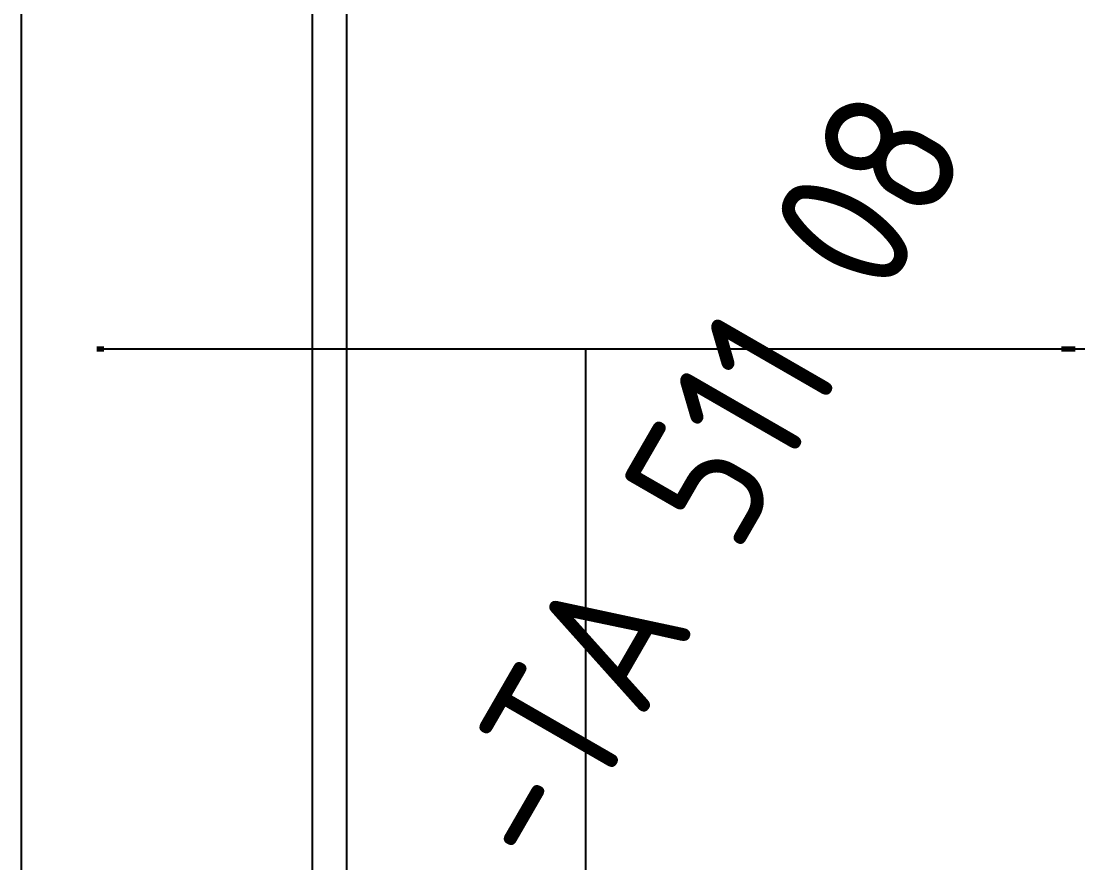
# Model space of a CAD drawing. Header units: millimetres. Extents: x 37984 to 70752, y 14140 to 37584.
# Drawn here: x 39097.2 to 39250.6, y 15524.9 to 15647.2 of the extents above; entities that cross this region are included whole.
import ezdxf
from ezdxf.enums import TextEntityAlignment as Align

# ---------------------------------------------------------------- set-up
doc = ezdxf.new("R2010")
doc.units = ezdxf.units.MM
doc.layers.add('! NO PLOT !', color=7, linetype='Continuous', true_color=0xff75dd, plot=False)
doc.layers.add('000-PI-Oprema', color=30, linetype='Continuous', lineweight=5)
doc.layers.add('000-PI-ORMAR', color=2, linetype='Continuous')
doc.layers.add('000-PI_TEXT', color=7, linetype='Continuous')
doc.styles.add('PI0', font='isocpeur.ttf', dxfattribs={"width": 0.9})

# ---------------------------------------------------------------- blocks, each defined once
blk = doc.blocks.new('SINAMICS_FSC_1mm')
at = {"layer": '! NO PLOT !', "lineweight": 70, "ltscale": 0.25}
for p, q in [((70185.12, 54503), (70186.12, 54503)), ((70326.12, 54503), (70327.12, 54503))]:
    blk.add_line(p, q, dxfattribs=at)
at = {"layer": '! NO PLOT !', "ltscale": 0.25}
for p, q in [((70186.12, 54503), (70326.12, 54503)), ((70256.12, 54423), (70256.12, 54503))]:
    blk.add_line(p, q, dxfattribs=at)
blk = doc.blocks.new('SINAMICS_FSB_1mm')
at = {"layer": '! NO PLOT !', "lineweight": 70, "ltscale": 0.25}
blk.add_line((70989.15, 54463.25), (70990.15, 54463.25), dxfattribs=at)
at = {"layer": '! NO PLOT !', "ltscale": 0.25}
blk.add_line((70990.15, 54463.25), (71090.15, 54463.25), dxfattribs=at)
blk = doc.blocks.new('poveznica montaznih ploca 2100mm')
at = {"layer": '! NO PLOT !'}
for p, q in [((59570.54, 55742.17), (59570.54, 53847.74)), ((59565.54, 55740.77), (59565.54, 53837.74))]:
    blk.add_line(p, q, dxfattribs=at)
blk = doc.blocks.new('800mm bez ploce')
at = {"layer": '000-PI-ORMAR'}
blk.add_line((47129.52, 47274.57), (47129.52, 45290.07), dxfattribs=at)

msp = doc.modelspace()

# ---------------------------------------------------------------- block references
at = {"layer": '000-PI-Oprema'}
msp.add_blockref('SINAMICS_FSC_1mm', (-31076.939, -38903.384), dxfattribs=at)

# ---------------------------------------------------------------- next in the draw order: block references
at = {"layer": '! NO PLOT !'}
msp.add_blockref('poveznica montaznih ploca 2100mm', (-20426.128, -39031.862), dxfattribs=at)
msp.add_blockref('SINAMICS_FSB_1mm', (-31740.966, -38863.629))
at = {"layer": '000-PI-Oprema', "ltscale": 0.25}
msp.add_blockref('800mm bez ploce', (-8032.339, -30513.162), dxfattribs=at)

# ---------------------------------------------------------------- next in the draw order: texts
at = {"layer": '000-PI_TEXT', "style": 'PI0', "width": 0.9}
msp.add_text('-TA 511 08', height=20, rotation=60, dxfattribs=at).set_placement((39179.184, 15519.621), align=Align.BOTTOM_LEFT)

doc.saveas('drawing.dxf')
